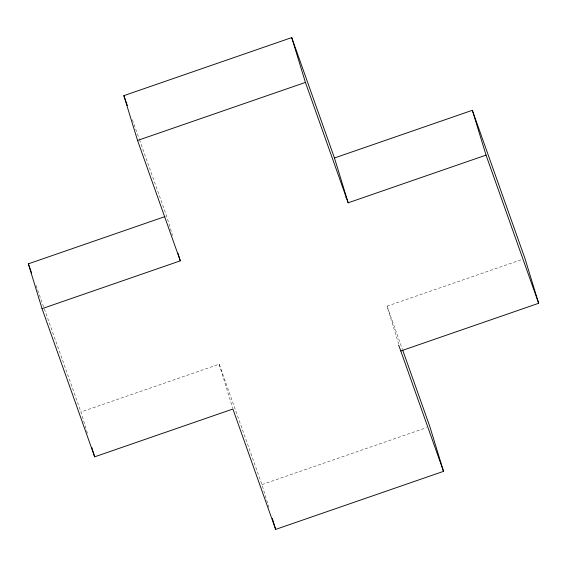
<?xml version="1.0" encoding="UTF-8"?>
<svg xmlns="http://www.w3.org/2000/svg" width="567" height="567" viewBox="0 0 567 567"><rect width="100%" height="100%" fill="white"/><g stroke="black" fill="none" stroke-linecap="round" stroke-linejoin="round"><path stroke-width="0.43" stroke-dasharray="2.83 2.13" d="M87.424 433.145L80.961 412.011L219.202 364.198L261.947 484.587L268.928 507.415M398.707 344.197L387.077 306.152L521.605 259.629M261.947 484.587L426.476 427.688M387.077 306.152L402.4 349.322M132.402 119.729L139.177 138.823M139.475 139.652L166.599 216.034L172.538 235.482M36.033 285.485L80.961 412.011M219.202 364.198L232.647 408.169"/><path stroke-width="0.85" d="M402.698 350.151L429.814 426.533L443.522 471.354L275.647 529.401L232.902 409.02L94.661 456.825L42.05 308.661L180.299 260.848L137.554 140.467L123.854 95.646L291.721 37.599L334.466 157.98L348.166 202.802L486.039 155.117L472.339 110.303L334.466 157.98M137.554 140.467L305.422 82.413L291.721 37.599M42.05 308.661L28.35 263.839L164.933 216.608M345.856 197.472L346.231 197.344M398.466 345.636L398.835 345.509L443.522 471.354M400.777 350.966L538.65 303.288L524.95 258.474L472.339 110.303M486.039 155.117L538.65 303.288M305.422 82.413L348.166 202.802M123.854 95.646L127.391 105.611M28.35 263.839L31.603 272.996M272.288 518.408L275.647 529.401M177.967 253.243L180.299 260.848M91.819 447.526L94.661 456.825"/></g></svg>
